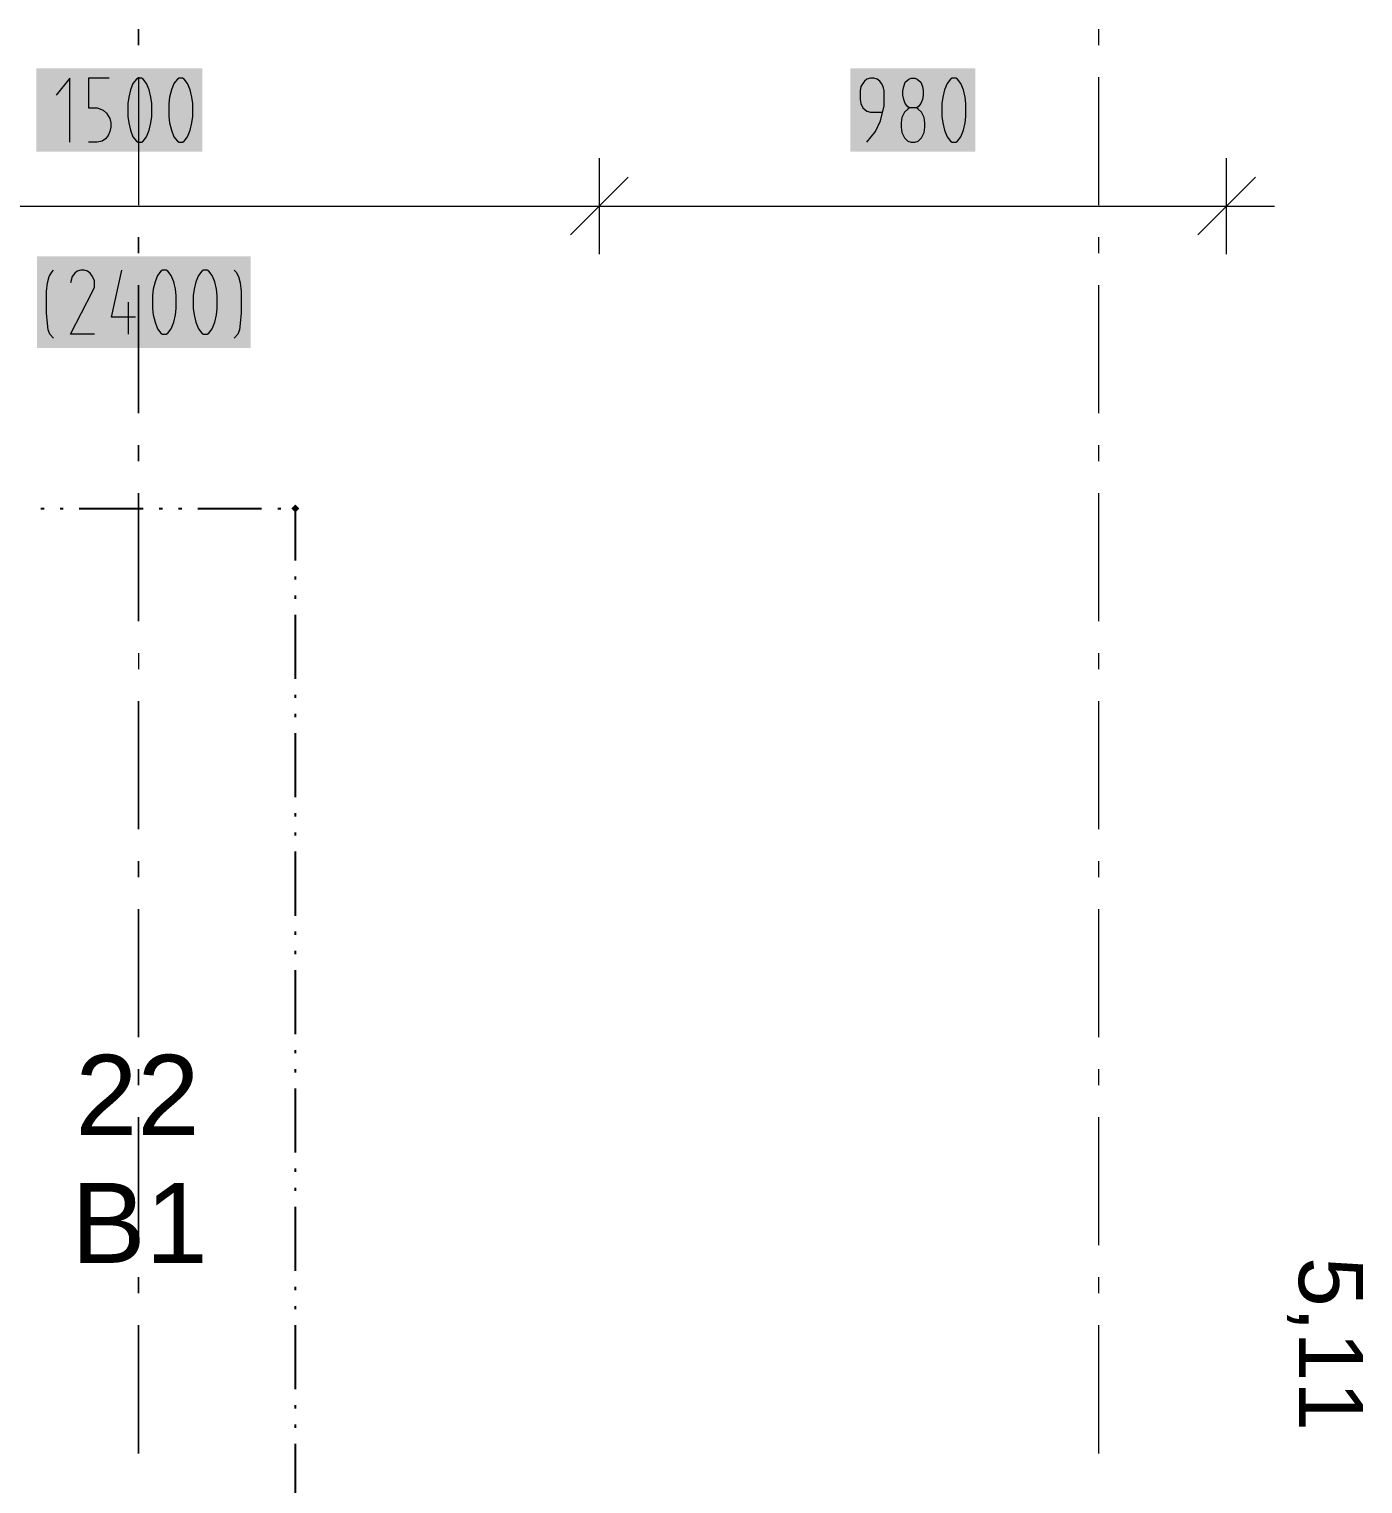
# Model space of a CAD drawing. Header units: millimetres. Extents: x 0 to 594, y 0 to 420.
# Drawn here: x 454.54 to 470.95, y 303.36 to 321.26 of the extents above; entities that cross this region are included whole.
import ezdxf

# ---------------------------------------------------------------- set-up
doc = ezdxf.new("R2010")
doc.units = ezdxf.units.MM
doc.header["$LTSCALE"] = 8
for name, color, linetype in [('PDF_Dokresleni nad rovinou rezu', 7, 'Continuous'), ('PDF_Koty delkove', 7, 'Continuous'), ('PDF_Osy hlavni', 7, 'Continuous'), ('PDF_Text', 7, 'Continuous')]:
    doc.layers.add(name, color=color, linetype=linetype)
doc.styles.add('PDF Arial', font='arial.ttf')

msp = doc.modelspace()

# ---------------------------------------------------------------- linework, layer by layer
at = {"layer": 'PDF_Dokresleni nad rovinou rezu', "lineweight": 25}
for points in [[(454.685, 315.362), (454.724, 315.362)], [(454.921, 315.362), (454.96, 315.362)], [(455.157, 315.362), (455.945, 315.362)], [(456.142, 315.362), (456.181, 315.362)], [(456.378, 315.362), (456.417, 315.362)], [(456.614, 315.362), (457.401, 315.362)], [(457.598, 315.362), (457.638, 315.362)], [(457.815, 315.362), (457.815, 314.724)], [(457.815, 314.528), (457.815, 314.488)], [(457.815, 314.291), (457.815, 314.252)], [(457.815, 314.055), (457.815, 313.268)], [(457.815, 313.071), (457.815, 313.032)], [(457.815, 312.835), (457.815, 312.795)], [(457.815, 312.599), (457.815, 311.811)], [(457.815, 311.614), (457.815, 311.575)], [(457.815, 311.378), (457.815, 311.339)], [(457.815, 311.142), (457.815, 310.354)], [(457.815, 310.158), (457.815, 310.118)], [(457.815, 309.921), (457.815, 309.882)], [(457.815, 309.685), (457.815, 308.898)], [(457.815, 308.701), (457.815, 308.661)], [(457.815, 308.465), (457.815, 308.425)], [(457.815, 308.228), (457.815, 307.441)], [(457.815, 307.244), (457.815, 307.205)], [(457.815, 307.008), (457.815, 306.969)], [(457.815, 306.772), (457.815, 305.984)], [(457.815, 305.787), (457.815, 305.748)], [(457.815, 305.551), (457.815, 305.512)], [(457.815, 305.315), (457.815, 304.528)], [(457.815, 304.331), (457.815, 304.291)], [(457.815, 304.095), (457.815, 304.055)], [(457.815, 303.858), (457.815, 303.071)]]:
    msp.add_lwpolyline(points, dxfattribs=at)
at = {"layer": 'PDF_Dokresleni nad rovinou rezu', "lineweight": 25, "transparency": 33554559}
for points in [[(457.815, 315.411), (457.864, 315.362), (457.766, 315.362), (457.815, 315.313)], [(457.766, 315.362), (457.815, 315.411), (457.815, 315.313), (457.864, 315.362)]]:
    msp.add_solid(points, dxfattribs=at)
at = {"layer": 'PDF_Koty delkove', "lineweight": 18}
for points in [[(455.041, 319.87), (455.041, 320.657), (454.873, 320.448)], [(455.524, 320.657), (455.272, 320.657), (455.272, 320.291), (455.377, 320.291), (455.45, 320.264), (455.493, 320.224), (455.534, 320.159), (455.545, 320.107), (455.545, 320.054), (455.534, 320.002), (455.513, 319.95), (455.482, 319.91), (455.44, 319.883), (455.377, 319.87), (455.272, 319.87)], [(455.86, 320.645), (455.818, 320.592), (455.787, 320.513), (455.765, 320.421), (455.755, 320.343), (455.755, 320.186), (455.765, 320.107), (455.787, 320.015), (455.818, 319.936), (455.86, 319.883), (455.881, 319.87), (455.923, 319.87), (455.944, 319.883), (455.986, 319.936), (456.017, 320.015), (456.038, 320.107), (456.049, 320.186)], [(456.049, 320.186), (456.049, 320.343), (456.038, 320.421), (456.017, 320.513), (455.986, 320.592), (455.944, 320.645), (455.923, 320.657), (455.881, 320.657), (455.86, 320.645)], [(464.847, 319.87), (464.952, 320.002), (465.015, 320.133), (465.057, 320.317), (465.057, 320.501), (465.046, 320.553), (465.025, 320.592), (465.004, 320.618), (464.973, 320.645), (464.931, 320.657), (464.889, 320.657), (464.847, 320.645), (464.815, 320.618), (464.795, 320.592), (464.773, 320.553), (464.763, 320.501), (464.763, 320.395), (464.773, 320.343), (464.795, 320.291), (464.847, 320.251), (464.889, 320.238), (465.036, 320.238)], [(465.372, 320.291), (465.351, 320.304), (465.319, 320.343), (465.299, 320.395), (465.288, 320.448), (465.288, 320.501), (465.299, 320.553), (465.319, 320.606), (465.362, 320.645), (465.393, 320.657), (465.435, 320.657), (465.466, 320.645), (465.508, 320.606), (465.529, 320.553), (465.54, 320.501), (465.54, 320.448), (465.529, 320.395), (465.508, 320.343), (465.477, 320.304), (465.456, 320.291)], [(466.065, 320.186), (466.065, 320.343), (466.054, 320.421), (466.033, 320.513), (466.002, 320.592), (465.96, 320.645), (465.939, 320.657), (465.897, 320.657), (465.876, 320.645), (465.834, 320.592), (465.803, 320.513), (465.781, 320.421), (465.77, 320.343), (465.77, 320.186), (465.781, 320.107), (465.803, 320.015), (465.834, 319.936), (465.876, 319.883), (465.897, 319.87), (465.939, 319.87)], [(465.309, 320.238), (465.277, 320.172), (465.266, 320.107), (465.266, 320.054), (465.277, 319.989), (465.309, 319.923), (465.351, 319.883), (465.393, 319.87), (465.435, 319.87), (465.477, 319.883), (465.519, 319.923), (465.55, 319.989), (465.561, 320.054)], [(465.561, 320.054), (465.561, 320.107), (465.55, 320.172), (465.519, 320.238), (465.477, 320.277), (465.456, 320.291), (465.372, 320.291), (465.351, 320.277), (465.309, 320.238)], [(465.939, 319.87), (465.96, 319.883), (466.002, 319.936), (466.033, 320.015), (466.054, 320.107), (466.065, 320.186)], [(461.555, 318.492), (461.555, 319.083), (461.555, 319.673)], [(469.272, 318.492), (469.272, 319.083), (469.272, 319.673)], [(461.201, 318.728), (461.91, 319.437)], [(468.917, 318.728), (469.626, 319.437)], [(97.775, 319.083), (112.658, 319.083), (151.201, 319.083), (155.378, 319.083), (156.459, 319.083), (164.081, 319.083), (165.395, 319.083), (200.807, 319.083), (250.414, 319.083), (300.02, 319.083), (349.626, 319.083), (396.91, 319.083), (400.059, 319.083), (409.941, 319.083), (449.744, 319.083), (461.555, 319.083), (469.272, 319.083)], [(469.272, 319.083), (469.862, 319.083)], [(454.839, 317.456), (454.797, 317.508), (454.776, 317.561), (454.765, 317.639), (454.755, 317.771), (454.755, 318.033), (454.765, 318.139), (454.787, 318.217), (454.818, 318.269), (454.839, 318.295)], [(455.322, 318.033), (455.343, 318.086), (455.343, 318.165), (455.322, 318.217), (455.291, 318.256), (455.259, 318.283), (455.217, 318.295), (455.175, 318.295), (455.133, 318.283), (455.102, 318.256), (455.07, 318.217), (455.049, 318.139)], [(455.847, 317.718), (455.553, 317.718), (455.679, 318.295)], [(456.855, 317.824), (456.855, 317.981), (456.844, 318.059), (456.823, 318.151), (456.792, 318.23), (456.75, 318.283), (456.729, 318.295), (456.687, 318.295), (456.666, 318.283), (456.624, 318.23), (456.593, 318.151), (456.571, 318.059), (456.56, 317.981)], [(457.064, 318.295), (457.086, 318.269), (457.117, 318.217), (457.138, 318.139), (457.149, 318.033), (457.149, 317.771), (457.138, 317.639), (457.128, 317.561), (457.107, 317.508), (457.064, 317.456)], [(455.343, 317.508), (455.049, 317.508), (455.322, 318.033)], [(455.763, 317.508), (455.763, 317.902)], [(456.56, 317.981), (456.56, 317.824), (456.571, 317.745), (456.593, 317.653), (456.624, 317.574), (456.666, 317.521), (456.687, 317.508), (456.729, 317.508), (456.75, 317.521), (456.792, 317.574), (456.823, 317.653), (456.844, 317.745), (456.855, 317.824)]]:
    msp.add_lwpolyline(points, dxfattribs=at)
for points in [[(456.553, 320.186), (456.553, 320.343), (456.542, 320.421), (456.521, 320.513), (456.49, 320.592), (456.448, 320.645), (456.427, 320.657), (456.385, 320.657), (456.364, 320.645), (456.322, 320.592), (456.291, 320.513), (456.269, 320.421), (456.259, 320.343), (456.259, 320.186), (456.269, 320.107), (456.291, 320.015), (456.322, 319.936), (456.364, 319.883), (456.385, 319.87), (456.427, 319.87), (456.448, 319.883), (456.49, 319.936), (456.521, 320.015), (456.542, 320.107)], [(456.351, 317.824), (456.351, 317.981), (456.34, 318.059), (456.319, 318.151), (456.288, 318.23), (456.246, 318.283), (456.225, 318.295), (456.183, 318.295), (456.162, 318.283), (456.12, 318.23), (456.089, 318.151), (456.067, 318.059), (456.057, 317.981), (456.057, 317.824), (456.067, 317.745), (456.089, 317.653), (456.12, 317.574), (456.162, 317.521), (456.183, 317.508), (456.225, 317.508), (456.246, 317.521), (456.288, 317.574), (456.319, 317.653), (456.34, 317.745)]]:
    msp.add_lwpolyline(points, close=True, dxfattribs=at)
at = {"layer": 'PDF_Koty delkove', "color": 7, "lineweight": 18, "true_color": 0xffffff, "transparency": 33554559}
for points in [[(454.629, 319.752), (456.671, 319.752), (454.629, 320.776), (456.671, 320.776)], [(464.644, 319.752), (466.182, 319.752), (464.644, 320.776), (466.182, 320.776)], [(454.637, 317.337), (457.267, 317.337), (454.637, 318.466), (457.267, 318.466)]]:
    msp.add_solid(points, dxfattribs=at)
at = {"layer": 'PDF_Osy hlavni', "lineweight": 18}
for points in [[(455.886, 321.26), (455.886, 321.063), (455.886, 321.26)], [(467.697, 321.26), (467.697, 321.063)], [(455.886, 320.669), (455.886, 319.095)], [(455.886, 320.669), (455.886, 319.095)], [(467.697, 320.669), (467.697, 319.095)], [(455.886, 318.701), (455.886, 318.504), (455.886, 318.701)], [(467.697, 318.701), (467.697, 318.504)], [(455.886, 318.11), (455.886, 316.536), (455.886, 318.11)], [(467.697, 318.11), (467.697, 316.536)], [(455.886, 316.142), (455.886, 315.945), (455.886, 316.142)], [(467.697, 316.142), (467.697, 315.945)], [(455.886, 315.551), (455.886, 313.976), (455.886, 315.551)], [(467.697, 315.551), (467.697, 313.976)], [(455.886, 313.583), (455.886, 313.386)], [(455.886, 313.583), (455.886, 313.386)], [(467.697, 313.583), (467.697, 313.386)], [(455.886, 311.417), (455.886, 312.992), (455.886, 311.417)], [(467.697, 312.992), (467.697, 311.417)], [(455.886, 310.827), (455.886, 311.024), (455.886, 310.827)], [(467.697, 311.024), (467.697, 310.827)], [(455.886, 308.858), (455.886, 310.433), (455.886, 308.858)], [(467.697, 310.433), (467.697, 308.858)], [(455.886, 308.268), (455.886, 308.465), (455.886, 308.268)], [(467.697, 308.465), (467.697, 308.268)], [(455.886, 306.299), (455.886, 307.874), (455.886, 306.299)], [(467.697, 307.874), (467.697, 306.299)], [(455.886, 305.709), (455.886, 305.906), (455.886, 305.709)], [(467.697, 305.906), (467.697, 305.709)], [(455.886, 303.74), (455.886, 305.315), (455.886, 303.74)], [(467.697, 305.315), (467.697, 303.74)]]:
    msp.add_lwpolyline(points, dxfattribs=at)

# ---------------------------------------------------------------- texts
at = {"layer": 'PDF_Text', "char_height": 0.9844, "attachment_point": 4, "style": 'PDF Arial'}
for s, insert in [('22', (455.108, 308.15)), ('B1', (455.056, 306.575))]:
    msp.add_mtext(s, dxfattribs=dict(at, insert=insert))
at = {"layer": 'PDF_Text', "insert": (470.481, 306.155), "char_height": 0.7875, "attachment_point": 4, "rotation": 270, "style": 'PDF Arial'}
msp.add_mtext('5,11', dxfattribs=at)

doc.saveas('drawing.dxf')
